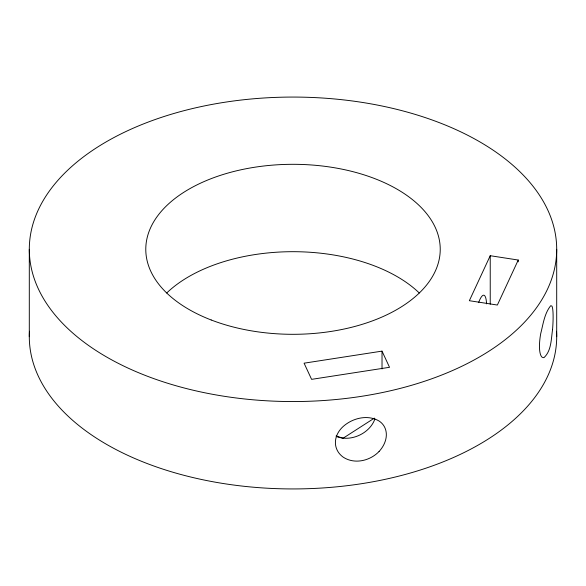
<?xml version="1.0" encoding="UTF-8"?>
<svg xmlns="http://www.w3.org/2000/svg" width="586" height="586" viewBox="0 0 586 586"><rect width="100%" height="100%" fill="white"/><g stroke="black" fill="none" stroke-linecap="round" stroke-linejoin="round"><path stroke-width="0.88" d="M490.233 255.708L469.349 300.706L497.368 305.042L518.251 260.045L490.233 255.708L490.233 304.2M374.381 418.118L343.052 438.255L336.122 435.947M382.021 351.124L304.083 363.181L311.591 379.354L389.529 367.297L382.021 351.124L382.021 368.931M556.7 249.314A263.7 152.243 0 0 1 161.15 381.156A263.7 152.243 0 0 1 161.15 117.464A263.7 152.243 0 0 1 556.7 249.314L556.7 336.686M518.251 260.045L518.251 261.825M29.3 249.314L29.3 336.686M166.717 292.993A147.233 85.007 0 0 1 419.283 292.993M478.601 302.625A26.37 5.574 -81.2 0 1 486.556 303.878M374.901 418.968A26.37 20.796 -24.9 0 1 336.218 436.402M556.532 331.258A263.7 152.243 0 0 1 293 488.936A263.7 152.243 0 0 1 29.468 331.258M552.547 329.64C551.133 339.089 551.455 350.933 543.889 357.709L542.211 357.292A26.282 7.559 -77.7 0 1 540.724 333.581C543.156 324.117 544.431 313.481 550.708 305.716L551.865 306.046A26.282 3.494 -84.6 0 1 552.547 329.64M379.083 451.476C370.008 460.933 354.391 464.639 343.059 457.051A26.297 21.184 -16 0 1 343.052 426.601C352.56 418.06 367.598 414.273 379.083 421.026A26.297 20.092 -33.1 0 1 379.083 451.476M211.202 319.985A147.233 85.007 0 0 0 439.918 254.866A147.233 85.007 0 0 0 227.881 173.075A147.233 85.007 0 0 0 211.202 319.985"/></g></svg>
